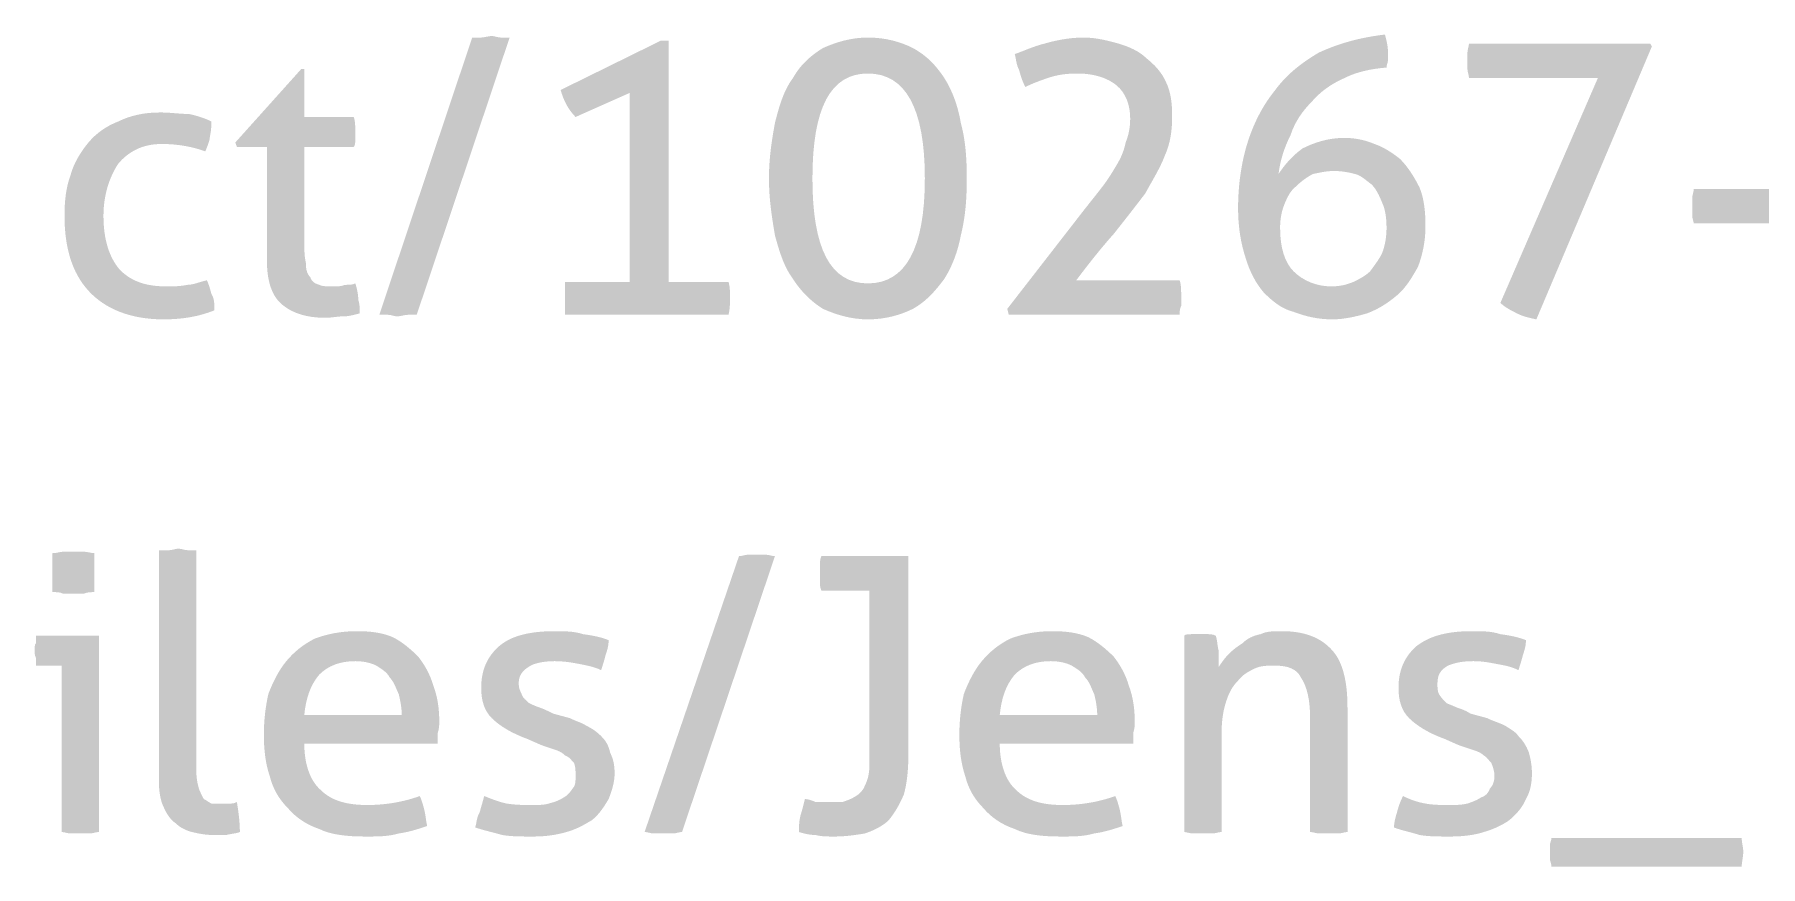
# Model space of a CAD drawing. Header units: millimetres. Extents: x 50 to 239, y 17 to 185.
# Drawn here: x 126.16 to 145.21, y 17.38 to 26.57 of the extents above; entities that cross this region are included whole.
import ezdxf

# ---------------------------------------------------------------- set-up
doc = ezdxf.new("R2010")
doc.units = ezdxf.units.MM
doc.header["$MEASUREMENT"] = 0
doc.layers.get('0').update_dxf_attribs({"linetype": 'CONTINUOUS'})

msp = doc.modelspace()

# ---------------------------------------------------------------- hatches: boundary and pattern name
at = {"true_color": 0x000007}
h = msp.add_hatch(color=0, dxfattribs=at)
edge = h.paths.add_edge_path()
edge.add_spline(control_points=[(130.99, 26.535), (131.023, 26.535), (131.056, 26.535), (131.089, 26.535), (131.089, 26.535), (131.122, 26.535), (131.172, 26.552), (131.205, 26.552), (131.205, 26.552), (131.238, 26.552), (131.271, 26.535), (131.304, 26.535), (131.304, 26.535), (131.337, 26.535), (131.37, 26.535), (131.403, 26.535)], knot_values=[0, 0, 0, 0, 0.0625, 0.0625, 0.0625, 0.0625, 0.125, 0.125, 0.125, 0.125, 0.1875, 0.1875, 0.1875, 0.1875, 1, 1, 1, 1], degree=3, periodic=0)
edge.add_line((131.403, 26.535), (130.377, 23.474))
edge.add_spline(control_points=[(130.377, 23.474), (130.344, 23.474), (130.311, 23.474), (130.278, 23.474), (130.278, 23.474), (130.245, 23.474), (130.195, 23.457), (130.162, 23.457), (130.162, 23.457), (130.129, 23.457), (130.096, 23.474), (130.063, 23.474), (130.063, 23.474), (130.03, 23.474), (129.997, 23.474), (129.964, 23.474)], knot_values=[0, 0, 0, 0, 0.0625, 0.0625, 0.0625, 0.0625, 0.125, 0.125, 0.125, 0.125, 0.1875, 0.1875, 0.1875, 0.1875, 1, 1, 1, 1], degree=3, periodic=0)
edge.add_line((129.964, 23.474), (130.99, 26.535))
h = msp.add_hatch(color=0, dxfattribs=at)
edge = h.paths.add_edge_path()
edge.add_line((132.727, 23.838), (132.727, 25.923))
edge.add_line((132.727, 25.923), (132.131, 25.658))
edge.add_spline(control_points=[(132.131, 25.658), (132.049, 25.741), (131.999, 25.84), (131.966, 25.956)], knot_values=[0, 0, 0, 0, 1, 1, 1, 1], degree=3, periodic=0)
edge.add_line((131.966, 25.956), (133.075, 26.502))
edge.add_line((133.075, 26.502), (133.157, 26.502))
edge.add_line((133.157, 26.502), (133.157, 23.838))
edge.add_line((133.157, 23.838), (133.819, 23.838))
edge.add_spline(control_points=[(133.819, 23.838), (133.836, 23.788), (133.836, 23.722), (133.836, 23.656), (133.836, 23.656), (133.836, 23.606), (133.836, 23.54), (133.819, 23.474)], knot_values=[0, 0, 0, 0, 0.125, 0.125, 0.125, 0.125, 1, 1, 1, 1], degree=3, periodic=0)
edge.add_line((133.819, 23.474), (132.016, 23.474))
edge.add_spline(control_points=[(132.016, 23.474), (132.016, 23.507), (132.016, 23.54), (132.016, 23.573), (132.016, 23.573), (132.016, 23.606), (132.016, 23.639), (132.016, 23.656), (132.016, 23.656), (132.016, 23.722), (132.016, 23.788), (132.016, 23.838)], knot_values=[0, 0, 0, 0, 0.083333, 0.083333, 0.083333, 0.083333, 0.166667, 0.166667, 0.166667, 0.166667, 1, 1, 1, 1], degree=3, periodic=0)
edge.add_line((132.016, 23.838), (132.727, 23.838))
h = msp.add_hatch(color=0, dxfattribs=at)
edge = h.paths.add_edge_path()
edge.add_spline(control_points=[(136.45, 24.98), (136.45, 24.748), (136.434, 24.55), (136.384, 24.351), (136.384, 24.351), (136.351, 24.169), (136.285, 24.003), (136.202, 23.871), (136.202, 23.871), (136.103, 23.739), (136.004, 23.623), (135.855, 23.54), (135.855, 23.54), (135.722, 23.474), (135.557, 23.424), (135.358, 23.424), (135.358, 23.424), (135.176, 23.424), (135.011, 23.474), (134.862, 23.54), (134.862, 23.54), (134.729, 23.623), (134.614, 23.739), (134.531, 23.871), (134.531, 23.871), (134.432, 24.003), (134.382, 24.169), (134.332, 24.351), (134.332, 24.351), (134.299, 24.55), (134.266, 24.748), (134.266, 24.98), (134.266, 24.98), (134.266, 25.211), (134.299, 25.41), (134.332, 25.592), (134.332, 25.592), (134.382, 25.791), (134.432, 25.956), (134.531, 26.088), (134.531, 26.088), (134.614, 26.237), (134.729, 26.337), (134.862, 26.419), (134.862, 26.419), (135.011, 26.486), (135.176, 26.535), (135.358, 26.535), (135.358, 26.535), (135.557, 26.535), (135.722, 26.486), (135.855, 26.419), (135.855, 26.419), (136.004, 26.337), (136.103, 26.237), (136.202, 26.088), (136.202, 26.088), (136.285, 25.956), (136.351, 25.791), (136.384, 25.592), (136.384, 25.592), (136.434, 25.41), (136.45, 25.211), (136.45, 24.98)], knot_values=[0, 0, 0, 0, 0.015625, 0.015625, 0.015625, 0.015625, 0.03125, 0.03125, 0.03125, 0.03125, 0.046875, 0.046875, 0.046875, 0.046875, 0.0625, 0.0625, 0.0625, 0.0625, 0.078125, 0.078125, 0.078125, 0.078125, 0.09375, 0.09375, 0.09375, 0.09375, 0.109375, 0.109375, 0.109375, 0.109375, 0.125, 0.125, 0.125, 0.125, 0.140625, 0.140625, 0.140625, 0.140625, 0.15625, 0.15625, 0.15625, 0.15625, 0.171875, 0.171875, 0.171875, 0.171875, 0.1875, 0.1875, 0.1875, 0.1875, 0.203125, 0.203125, 0.203125, 0.203125, 0.21875, 0.21875, 0.21875, 0.21875, 0.234375, 0.234375, 0.234375, 0.234375, 1, 1, 1, 1], degree=3, periodic=0)
edge = h.paths.add_edge_path()
edge.add_spline(control_points=[(135.358, 26.138), (134.945, 26.138), (134.746, 25.757), (134.746, 24.98), (134.746, 24.98), (134.746, 24.202), (134.945, 23.821), (135.358, 23.821), (135.358, 23.821), (135.772, 23.821), (135.987, 24.202), (135.987, 24.98), (135.987, 24.98), (135.987, 25.757), (135.772, 26.138), (135.358, 26.138)], knot_values=[0, 0, 0, 0, 0.0625, 0.0625, 0.0625, 0.0625, 0.125, 0.125, 0.125, 0.125, 0.1875, 0.1875, 0.1875, 0.1875, 1, 1, 1, 1], degree=3, periodic=0)
h = msp.add_hatch(color=0, dxfattribs=at)
edge = h.paths.add_edge_path()
edge.add_line((136.897, 23.54), (137.758, 24.649))
edge.add_spline(control_points=[(137.758, 24.649), (137.824, 24.732), (137.89, 24.814), (137.94, 24.88), (137.94, 24.88), (138.006, 24.963), (138.055, 25.046), (138.105, 25.129), (138.105, 25.129), (138.155, 25.211), (138.188, 25.294), (138.204, 25.377), (138.204, 25.377), (138.237, 25.46), (138.254, 25.542), (138.254, 25.642), (138.254, 25.642), (138.254, 25.791), (138.204, 25.923), (138.105, 26.006), (138.105, 26.006), (138.006, 26.088), (137.857, 26.138), (137.675, 26.138), (137.675, 26.138), (137.542, 26.138), (137.443, 26.122), (137.344, 26.088), (137.344, 26.088), (137.245, 26.055), (137.162, 26.022), (137.096, 25.989), (137.096, 25.989), (137.063, 26.055), (137.046, 26.105), (137.03, 26.171), (137.03, 26.171), (136.996, 26.237), (136.996, 26.287), (136.98, 26.353), (136.98, 26.353), (137.079, 26.386), (137.178, 26.436), (137.311, 26.469), (137.311, 26.469), (137.427, 26.502), (137.576, 26.535), (137.741, 26.535), (137.741, 26.535), (137.873, 26.535), (138.006, 26.502), (138.122, 26.469), (138.122, 26.469), (138.237, 26.436), (138.353, 26.386), (138.436, 26.304), (138.436, 26.304), (138.519, 26.237), (138.602, 26.155), (138.651, 26.039), (138.651, 26.039), (138.701, 25.94), (138.717, 25.807), (138.717, 25.675), (138.717, 25.675), (138.717, 25.509), (138.701, 25.377), (138.635, 25.228), (138.635, 25.228), (138.585, 25.096), (138.502, 24.963), (138.42, 24.814), (138.42, 24.814), (138.32, 24.682), (138.204, 24.533), (138.072, 24.367), (138.072, 24.367), (137.94, 24.219), (137.807, 24.053), (137.658, 23.855)], knot_values=[0, 0, 0, 0, 0.0125, 0.0125, 0.0125, 0.0125, 0.025, 0.025, 0.025, 0.025, 0.0375, 0.0375, 0.0375, 0.0375, 0.05, 0.05, 0.05, 0.05, 0.0625, 0.0625, 0.0625, 0.0625, 0.075, 0.075, 0.075, 0.075, 0.0875, 0.0875, 0.0875, 0.0875, 0.1, 0.1, 0.1, 0.1, 0.1125, 0.1125, 0.1125, 0.1125, 0.125, 0.125, 0.125, 0.125, 0.1375, 0.1375, 0.1375, 0.1375, 0.15, 0.15, 0.15, 0.15, 0.1625, 0.1625, 0.1625, 0.1625, 0.175, 0.175, 0.175, 0.175, 0.1875, 0.1875, 0.1875, 0.1875, 0.2, 0.2, 0.2, 0.2, 0.2125, 0.2125, 0.2125, 0.2125, 0.225, 0.225, 0.225, 0.225, 0.2375, 0.2375, 0.2375, 0.2375, 1, 1, 1, 1], degree=3, periodic=0)
edge.add_line((137.658, 23.855), (138.8, 23.855))
edge.add_spline(control_points=[(138.8, 23.855), (138.817, 23.805), (138.817, 23.739), (138.817, 23.673), (138.817, 23.673), (138.817, 23.639), (138.817, 23.606), (138.817, 23.573), (138.817, 23.573), (138.8, 23.54), (138.8, 23.507), (138.8, 23.474)], knot_values=[0, 0, 0, 0, 0.083333, 0.083333, 0.083333, 0.083333, 0.166667, 0.166667, 0.166667, 0.166667, 1, 1, 1, 1], degree=3, periodic=0)
edge.add_line((138.8, 23.474), (136.914, 23.474))
edge.add_line((136.914, 23.474), (136.897, 23.54))
h = msp.add_hatch(color=0, dxfattribs=at)
edge = h.paths.add_edge_path()
edge.add_spline(control_points=[(139.445, 24.649), (139.445, 24.897), (139.479, 25.145), (139.545, 25.36), (139.545, 25.36), (139.611, 25.575), (139.71, 25.774), (139.843, 25.94), (139.843, 25.94), (139.975, 26.122), (140.14, 26.254), (140.339, 26.37), (140.339, 26.37), (140.554, 26.469), (140.786, 26.535), (141.067, 26.568), (141.067, 26.568), (141.084, 26.502), (141.1, 26.436), (141.1, 26.37), (141.1, 26.37), (141.1, 26.337), (141.1, 26.32), (141.1, 26.287), (141.1, 26.287), (141.1, 26.254), (141.084, 26.237), (141.084, 26.204), (141.084, 26.204), (140.902, 26.188), (140.753, 26.155), (140.62, 26.088), (140.62, 26.088), (140.471, 26.022), (140.356, 25.94), (140.256, 25.824), (140.256, 25.824), (140.157, 25.724), (140.074, 25.609), (140.025, 25.46), (140.025, 25.46), (139.958, 25.327), (139.909, 25.178), (139.892, 25.029), (139.892, 25.029), (139.958, 25.129), (140.041, 25.228), (140.157, 25.311), (140.157, 25.311), (140.289, 25.377), (140.438, 25.427), (140.62, 25.427), (140.62, 25.427), (140.72, 25.427), (140.835, 25.41), (140.951, 25.36), (140.951, 25.36), (141.051, 25.327), (141.15, 25.261), (141.233, 25.195), (141.233, 25.195), (141.315, 25.112), (141.381, 25.013), (141.448, 24.88), (141.448, 24.88), (141.497, 24.765), (141.514, 24.616), (141.514, 24.45), (141.514, 24.45), (141.514, 24.285), (141.481, 24.136), (141.431, 24.003), (141.431, 24.003), (141.365, 23.888), (141.299, 23.772), (141.199, 23.689), (141.199, 23.689), (141.1, 23.606), (141.001, 23.54), (140.869, 23.49), (140.869, 23.49), (140.753, 23.457), (140.62, 23.424), (140.488, 23.424), (140.488, 23.424), (140.322, 23.424), (140.19, 23.457), (140.058, 23.507), (140.058, 23.507), (139.925, 23.54), (139.826, 23.623), (139.727, 23.722), (139.727, 23.722), (139.644, 23.821), (139.578, 23.937), (139.528, 24.103), (139.528, 24.103), (139.479, 24.252), (139.445, 24.434), (139.445, 24.649)], knot_values=[0, 0, 0, 0, 0.01, 0.01, 0.01, 0.01, 0.02, 0.02, 0.02, 0.02, 0.03, 0.03, 0.03, 0.03, 0.04, 0.04, 0.04, 0.04, 0.05, 0.05, 0.05, 0.05, 0.06, 0.06, 0.06, 0.06, 0.07, 0.07, 0.07, 0.07, 0.08, 0.08, 0.08, 0.08, 0.09, 0.09, 0.09, 0.09, 0.1, 0.1, 0.1, 0.1, 0.11, 0.11, 0.11, 0.11, 0.12, 0.12, 0.12, 0.12, 0.13, 0.13, 0.13, 0.13, 0.14, 0.14, 0.14, 0.14, 0.15, 0.15, 0.15, 0.15, 0.16, 0.16, 0.16, 0.16, 0.17, 0.17, 0.17, 0.17, 0.18, 0.18, 0.18, 0.18, 0.19, 0.19, 0.19, 0.19, 0.2, 0.2, 0.2, 0.2, 0.21, 0.21, 0.21, 0.21, 0.22, 0.22, 0.22, 0.22, 0.23, 0.23, 0.23, 0.23, 0.24, 0.24, 0.24, 0.24, 1, 1, 1, 1], degree=3, periodic=0)
edge = h.paths.add_edge_path()
edge.add_spline(control_points=[(140.504, 25.062), (140.422, 25.062), (140.356, 25.046), (140.273, 25.029), (140.273, 25.029), (140.207, 24.996), (140.14, 24.947), (140.091, 24.897), (140.091, 24.897), (140.025, 24.847), (139.992, 24.781), (139.958, 24.698), (139.958, 24.698), (139.925, 24.616), (139.909, 24.533), (139.909, 24.434), (139.909, 24.434), (139.909, 24.219), (139.958, 24.053), (140.058, 23.954), (140.058, 23.954), (140.157, 23.855), (140.306, 23.788), (140.471, 23.788), (140.471, 23.788), (140.571, 23.788), (140.637, 23.805), (140.72, 23.838), (140.72, 23.838), (140.786, 23.871), (140.852, 23.904), (140.902, 23.954), (140.902, 23.954), (140.951, 24.02), (141.001, 24.086), (141.034, 24.152), (141.034, 24.152), (141.067, 24.235), (141.084, 24.334), (141.084, 24.434), (141.084, 24.434), (141.084, 24.55), (141.067, 24.649), (141.034, 24.715), (141.034, 24.715), (141.001, 24.798), (140.968, 24.864), (140.918, 24.914), (140.918, 24.914), (140.852, 24.963), (140.802, 25.013), (140.736, 25.029), (140.736, 25.029), (140.67, 25.046), (140.587, 25.062), (140.504, 25.062)], knot_values=[0, 0, 0, 0, 0.017857, 0.017857, 0.017857, 0.017857, 0.035714, 0.035714, 0.035714, 0.035714, 0.053571, 0.053571, 0.053571, 0.053571, 0.071429, 0.071429, 0.071429, 0.071429, 0.089286, 0.089286, 0.089286, 0.089286, 0.107143, 0.107143, 0.107143, 0.107143, 0.125, 0.125, 0.125, 0.125, 0.142857, 0.142857, 0.142857, 0.142857, 0.160714, 0.160714, 0.160714, 0.160714, 0.178571, 0.178571, 0.178571, 0.178571, 0.196429, 0.196429, 0.196429, 0.196429, 0.214286, 0.214286, 0.214286, 0.214286, 0.232143, 0.232143, 0.232143, 0.232143, 1, 1, 1, 1], degree=3, periodic=0)
h = msp.add_hatch(color=0, dxfattribs=at)
edge = h.paths.add_edge_path()
edge.add_spline(control_points=[(142.738, 23.424), (142.656, 23.441), (142.589, 23.457), (142.523, 23.49), (142.523, 23.49), (142.457, 23.524), (142.391, 23.557), (142.341, 23.606)], knot_values=[0, 0, 0, 0, 0.125, 0.125, 0.125, 0.125, 1, 1, 1, 1], degree=3, periodic=0)
edge.add_line((142.341, 23.606), (143.417, 26.088))
edge.add_line((143.417, 26.088), (141.994, 26.088))
edge.add_spline(control_points=[(141.994, 26.088), (141.994, 26.122), (141.977, 26.155), (141.977, 26.188), (141.977, 26.188), (141.977, 26.204), (141.977, 26.237), (141.977, 26.27), (141.977, 26.27), (141.977, 26.304), (141.977, 26.337), (141.977, 26.37), (141.977, 26.37), (141.977, 26.403), (141.994, 26.436), (141.994, 26.469)], knot_values=[0, 0, 0, 0, 0.0625, 0.0625, 0.0625, 0.0625, 0.125, 0.125, 0.125, 0.125, 0.1875, 0.1875, 0.1875, 0.1875, 1, 1, 1, 1], degree=3, periodic=0)
edge.add_line((141.994, 26.469), (143.996, 26.469))
edge.add_line((143.996, 26.469), (144.013, 26.436))
edge.add_line((144.013, 26.436), (142.738, 23.424))
h = msp.add_hatch(color=0, dxfattribs=at)
edge = h.paths.add_edge_path()
edge.add_line((128.723, 25.327), (128.392, 25.327))
edge.add_line((128.392, 25.327), (128.375, 25.377))
edge.add_line((128.375, 25.377), (129.103, 26.188))
edge.add_line((129.103, 26.188), (129.136, 26.188))
edge.add_line((129.136, 26.188), (129.136, 25.658))
edge.add_line((129.136, 25.658), (129.682, 25.658))
edge.add_spline(control_points=[(129.682, 25.658), (129.699, 25.609), (129.699, 25.559), (129.699, 25.493), (129.699, 25.493), (129.699, 25.46), (129.699, 25.427), (129.699, 25.41), (129.699, 25.41), (129.699, 25.377), (129.699, 25.344), (129.682, 25.327)], knot_values=[0, 0, 0, 0, 0.083333, 0.083333, 0.083333, 0.083333, 0.166667, 0.166667, 0.166667, 0.166667, 1, 1, 1, 1], degree=3, periodic=0)
edge.add_line((129.682, 25.327), (129.136, 25.327))
edge.add_line((129.136, 25.327), (129.136, 24.334))
edge.add_spline(control_points=[(129.136, 24.334), (129.136, 24.202), (129.136, 24.119), (129.153, 24.053), (129.153, 24.053), (129.153, 23.97), (129.169, 23.921), (129.203, 23.888), (129.203, 23.888), (129.219, 23.838), (129.252, 23.821), (129.302, 23.805), (129.302, 23.805), (129.335, 23.788), (129.385, 23.788), (129.451, 23.788), (129.451, 23.788), (129.5, 23.788), (129.55, 23.788), (129.583, 23.805), (129.583, 23.805), (129.633, 23.805), (129.666, 23.805), (129.699, 23.821), (129.699, 23.821), (129.716, 23.772), (129.732, 23.706), (129.732, 23.639), (129.732, 23.639), (129.749, 23.59), (129.749, 23.54), (129.749, 23.49), (129.749, 23.49), (129.682, 23.474), (129.633, 23.457), (129.567, 23.457), (129.567, 23.457), (129.5, 23.457), (129.434, 23.441), (129.368, 23.441), (129.368, 23.441), (129.169, 23.441), (129.004, 23.49), (128.888, 23.59), (128.888, 23.59), (128.772, 23.689), (128.723, 23.855), (128.723, 24.086)], knot_values=[0, 0, 0, 0, 0.020833, 0.020833, 0.020833, 0.020833, 0.041667, 0.041667, 0.041667, 0.041667, 0.0625, 0.0625, 0.0625, 0.0625, 0.083333, 0.083333, 0.083333, 0.083333, 0.104167, 0.104167, 0.104167, 0.104167, 0.125, 0.125, 0.125, 0.125, 0.145833, 0.145833, 0.145833, 0.145833, 0.166667, 0.166667, 0.166667, 0.166667, 0.1875, 0.1875, 0.1875, 0.1875, 0.208333, 0.208333, 0.208333, 0.208333, 0.229167, 0.229167, 0.229167, 0.229167, 1, 1, 1, 1], degree=3, periodic=0)
edge.add_line((128.723, 24.086), (128.723, 25.327))
h = msp.add_hatch(color=0, dxfattribs=at)
edge = h.paths.add_edge_path()
edge.add_spline(control_points=[(128.061, 23.855), (128.077, 23.821), (128.094, 23.772), (128.11, 23.706), (128.11, 23.706), (128.144, 23.656), (128.144, 23.59), (128.144, 23.524), (128.144, 23.524), (127.978, 23.457), (127.796, 23.424), (127.581, 23.424), (127.581, 23.424), (127.217, 23.424), (126.936, 23.54), (126.754, 23.739), (126.754, 23.739), (126.572, 23.937), (126.489, 24.219), (126.489, 24.566), (126.489, 24.566), (126.489, 24.732), (126.505, 24.88), (126.555, 25.013), (126.555, 25.013), (126.588, 25.145), (126.671, 25.278), (126.754, 25.377), (126.754, 25.377), (126.836, 25.476), (126.952, 25.559), (127.084, 25.609), (127.084, 25.609), (127.217, 25.675), (127.366, 25.708), (127.548, 25.708), (127.548, 25.708), (127.664, 25.708), (127.763, 25.691), (127.862, 25.691), (127.862, 25.691), (127.945, 25.675), (128.044, 25.642), (128.11, 25.609), (128.11, 25.609), (128.11, 25.575), (128.11, 25.509), (128.094, 25.443), (128.094, 25.443), (128.094, 25.393), (128.061, 25.327), (128.044, 25.278), (128.044, 25.278), (127.912, 25.327), (127.746, 25.36), (127.564, 25.36), (127.564, 25.36), (127.349, 25.36), (127.2, 25.278), (127.084, 25.145), (127.084, 25.145), (126.985, 24.996), (126.919, 24.798), (126.919, 24.566), (126.919, 24.566), (126.919, 24.301), (126.985, 24.103), (127.101, 23.97), (127.101, 23.97), (127.233, 23.838), (127.399, 23.788), (127.614, 23.788), (127.614, 23.788), (127.697, 23.788), (127.763, 23.788), (127.846, 23.805), (127.846, 23.805), (127.912, 23.805), (127.978, 23.838), (128.061, 23.855)], knot_values=[0, 0, 0, 0, 0.0125, 0.0125, 0.0125, 0.0125, 0.025, 0.025, 0.025, 0.025, 0.0375, 0.0375, 0.0375, 0.0375, 0.05, 0.05, 0.05, 0.05, 0.0625, 0.0625, 0.0625, 0.0625, 0.075, 0.075, 0.075, 0.075, 0.0875, 0.0875, 0.0875, 0.0875, 0.1, 0.1, 0.1, 0.1, 0.1125, 0.1125, 0.1125, 0.1125, 0.125, 0.125, 0.125, 0.125, 0.1375, 0.1375, 0.1375, 0.1375, 0.15, 0.15, 0.15, 0.15, 0.1625, 0.1625, 0.1625, 0.1625, 0.175, 0.175, 0.175, 0.175, 0.1875, 0.1875, 0.1875, 0.1875, 0.2, 0.2, 0.2, 0.2, 0.2125, 0.2125, 0.2125, 0.2125, 0.225, 0.225, 0.225, 0.225, 0.2375, 0.2375, 0.2375, 0.2375, 1, 1, 1, 1], degree=3, periodic=0)
h = msp.add_hatch(color=0, dxfattribs=at)
edge = h.paths.add_edge_path()
edge.add_spline(control_points=[(145.568, 24.864), (145.585, 24.831), (145.585, 24.798), (145.585, 24.765), (145.585, 24.765), (145.585, 24.732), (145.585, 24.698), (145.585, 24.665), (145.585, 24.665), (145.585, 24.632), (145.585, 24.599), (145.585, 24.566), (145.585, 24.566), (145.585, 24.533), (145.585, 24.5), (145.568, 24.483)], knot_values=[0, 0, 0, 0, 0.0625, 0.0625, 0.0625, 0.0625, 0.125, 0.125, 0.125, 0.125, 0.1875, 0.1875, 0.1875, 0.1875, 1, 1, 1, 1], degree=3, periodic=0)
edge.add_line((145.568, 24.483), (144.476, 24.483))
edge.add_spline(control_points=[(144.476, 24.483), (144.476, 24.5), (144.459, 24.533), (144.459, 24.566), (144.459, 24.566), (144.459, 24.599), (144.459, 24.632), (144.459, 24.665), (144.459, 24.665), (144.459, 24.698), (144.459, 24.732), (144.459, 24.765), (144.459, 24.765), (144.459, 24.798), (144.476, 24.831), (144.476, 24.864)], knot_values=[0, 0, 0, 0, 0.0625, 0.0625, 0.0625, 0.0625, 0.125, 0.125, 0.125, 0.125, 0.1875, 0.1875, 0.1875, 0.1875, 1, 1, 1, 1], degree=3, periodic=0)
edge.add_line((144.476, 24.864), (145.568, 24.864))
h = msp.add_hatch(color=0, dxfattribs=at)
edge = h.paths.add_edge_path()
edge.add_line((126.456, 19.602), (126.174, 19.602))
edge.add_spline(control_points=[(126.174, 19.602), (126.174, 19.635), (126.174, 19.651), (126.174, 19.685), (126.174, 19.685), (126.158, 19.718), (126.158, 19.751), (126.158, 19.767), (126.158, 19.767), (126.158, 19.8), (126.158, 19.833), (126.174, 19.85), (126.174, 19.85), (126.174, 19.883), (126.174, 19.916), (126.174, 19.933)], knot_values=[0, 0, 0, 0, 0.0625, 0.0625, 0.0625, 0.0625, 0.125, 0.125, 0.125, 0.125, 0.1875, 0.1875, 0.1875, 0.1875, 1, 1, 1, 1], degree=3, periodic=0)
edge.add_line((126.174, 19.933), (126.869, 19.933))
edge.add_line((126.869, 19.933), (126.869, 17.765))
edge.add_spline(control_points=[(126.869, 17.765), (126.836, 17.765), (126.803, 17.749), (126.77, 17.749), (126.77, 17.749), (126.72, 17.749), (126.687, 17.749), (126.654, 17.749), (126.654, 17.749), (126.638, 17.749), (126.605, 17.749), (126.555, 17.749), (126.555, 17.749), (126.522, 17.749), (126.489, 17.765), (126.456, 17.765)], knot_values=[0, 0, 0, 0, 0.0625, 0.0625, 0.0625, 0.0625, 0.125, 0.125, 0.125, 0.125, 0.1875, 0.1875, 0.1875, 0.1875, 1, 1, 1, 1], degree=3, periodic=0)
edge.add_line((126.456, 17.765), (126.456, 19.602))
edge = h.paths.add_edge_path()
edge.add_spline(control_points=[(126.356, 20.413), (126.356, 20.446), (126.356, 20.479), (126.356, 20.528), (126.356, 20.528), (126.356, 20.562), (126.356, 20.595), (126.356, 20.628), (126.356, 20.628), (126.356, 20.661), (126.356, 20.694), (126.356, 20.744), (126.356, 20.744), (126.356, 20.777), (126.356, 20.81), (126.356, 20.843), (126.356, 20.843), (126.406, 20.843), (126.439, 20.859), (126.472, 20.859), (126.472, 20.859), (126.522, 20.859), (126.555, 20.859), (126.588, 20.859), (126.588, 20.859), (126.621, 20.859), (126.654, 20.859), (126.704, 20.859), (126.704, 20.859), (126.737, 20.859), (126.787, 20.843), (126.82, 20.843), (126.82, 20.843), (126.82, 20.81), (126.82, 20.777), (126.82, 20.744), (126.82, 20.744), (126.82, 20.694), (126.82, 20.661), (126.82, 20.628), (126.82, 20.628), (126.82, 20.595), (126.82, 20.562), (126.82, 20.528), (126.82, 20.528), (126.82, 20.479), (126.82, 20.446), (126.82, 20.413), (126.82, 20.413), (126.787, 20.413), (126.737, 20.413), (126.704, 20.396), (126.704, 20.396), (126.654, 20.396), (126.621, 20.396), (126.588, 20.396), (126.588, 20.396), (126.555, 20.396), (126.522, 20.396), (126.472, 20.396), (126.472, 20.396), (126.439, 20.413), (126.406, 20.413), (126.356, 20.413)], knot_values=[0, 0, 0, 0, 0.015625, 0.015625, 0.015625, 0.015625, 0.03125, 0.03125, 0.03125, 0.03125, 0.046875, 0.046875, 0.046875, 0.046875, 0.0625, 0.0625, 0.0625, 0.0625, 0.078125, 0.078125, 0.078125, 0.078125, 0.09375, 0.09375, 0.09375, 0.09375, 0.109375, 0.109375, 0.109375, 0.109375, 0.125, 0.125, 0.125, 0.125, 0.140625, 0.140625, 0.140625, 0.140625, 0.15625, 0.15625, 0.15625, 0.15625, 0.171875, 0.171875, 0.171875, 0.171875, 0.1875, 0.1875, 0.1875, 0.1875, 0.203125, 0.203125, 0.203125, 0.203125, 0.21875, 0.21875, 0.21875, 0.21875, 0.234375, 0.234375, 0.234375, 0.234375, 1, 1, 1, 1], degree=3, periodic=0)
h = msp.add_hatch(color=0, dxfattribs=at)
edge = h.paths.add_edge_path()
edge.add_spline(control_points=[(127.531, 20.876), (127.564, 20.876), (127.597, 20.876), (127.647, 20.876), (127.647, 20.876), (127.68, 20.876), (127.713, 20.893), (127.746, 20.893), (127.746, 20.893), (127.779, 20.893), (127.813, 20.876), (127.846, 20.876), (127.846, 20.876), (127.879, 20.876), (127.928, 20.876), (127.945, 20.876)], knot_values=[0, 0, 0, 0, 0.0625, 0.0625, 0.0625, 0.0625, 0.125, 0.125, 0.125, 0.125, 0.1875, 0.1875, 0.1875, 0.1875, 1, 1, 1, 1], degree=3, periodic=0)
edge.add_line((127.945, 20.876), (127.945, 18.427))
edge.add_spline(control_points=[(127.945, 18.427), (127.945, 18.344), (127.962, 18.278), (127.978, 18.228), (127.978, 18.228), (127.995, 18.195), (128.011, 18.146), (128.028, 18.129), (128.028, 18.129), (128.061, 18.113), (128.077, 18.096), (128.11, 18.079), (128.11, 18.079), (128.144, 18.079), (128.177, 18.079), (128.226, 18.079), (128.226, 18.079), (128.243, 18.079), (128.276, 18.079), (128.309, 18.079), (128.309, 18.079), (128.342, 18.079), (128.359, 18.079), (128.392, 18.096), (128.392, 18.096), (128.408, 17.997), (128.425, 17.881), (128.425, 17.765), (128.425, 17.765), (128.392, 17.749), (128.342, 17.749), (128.276, 17.732), (128.276, 17.732), (128.226, 17.732), (128.177, 17.732), (128.127, 17.732), (128.127, 17.732), (128.044, 17.732), (127.962, 17.749), (127.895, 17.765), (127.895, 17.765), (127.829, 17.782), (127.763, 17.815), (127.713, 17.864), (127.713, 17.864), (127.664, 17.897), (127.614, 17.964), (127.581, 18.046), (127.581, 18.046), (127.548, 18.113), (127.531, 18.212), (127.531, 18.328)], knot_values=[0, 0, 0, 0, 0.019231, 0.019231, 0.019231, 0.019231, 0.038462, 0.038462, 0.038462, 0.038462, 0.057692, 0.057692, 0.057692, 0.057692, 0.076923, 0.076923, 0.076923, 0.076923, 0.096154, 0.096154, 0.096154, 0.096154, 0.115385, 0.115385, 0.115385, 0.115385, 0.134615, 0.134615, 0.134615, 0.134615, 0.153846, 0.153846, 0.153846, 0.153846, 0.173077, 0.173077, 0.173077, 0.173077, 0.192308, 0.192308, 0.192308, 0.192308, 0.211538, 0.211538, 0.211538, 0.211538, 0.230769, 0.230769, 0.230769, 0.230769, 1, 1, 1, 1], degree=3, periodic=0)
edge.add_line((127.531, 18.328), (127.531, 20.876))
h = msp.add_hatch(color=0, dxfattribs=at)
edge = h.paths.add_edge_path()
edge.add_spline(control_points=[(133.935, 20.81), (133.968, 20.81), (134.001, 20.826), (134.034, 20.826), (134.034, 20.826), (134.051, 20.826), (134.101, 20.826), (134.134, 20.826), (134.134, 20.826), (134.167, 20.826), (134.2, 20.826), (134.233, 20.826), (134.233, 20.826), (134.266, 20.826), (134.299, 20.81), (134.332, 20.81)], knot_values=[0, 0, 0, 0, 0.0625, 0.0625, 0.0625, 0.0625, 0.125, 0.125, 0.125, 0.125, 0.1875, 0.1875, 0.1875, 0.1875, 1, 1, 1, 1], degree=3, periodic=0)
edge.add_line((134.332, 20.81), (133.306, 17.765))
edge.add_spline(control_points=[(133.306, 17.765), (133.273, 17.765), (133.24, 17.749), (133.207, 17.749), (133.207, 17.749), (133.174, 17.749), (133.141, 17.749), (133.091, 17.749), (133.091, 17.749), (133.058, 17.749), (133.025, 17.749), (132.992, 17.749), (132.992, 17.749), (132.959, 17.749), (132.926, 17.765), (132.893, 17.765)], knot_values=[0, 0, 0, 0, 0.0625, 0.0625, 0.0625, 0.0625, 0.125, 0.125, 0.125, 0.125, 0.1875, 0.1875, 0.1875, 0.1875, 1, 1, 1, 1], degree=3, periodic=0)
edge.add_line((132.893, 17.765), (133.935, 20.81))
h = msp.add_hatch(color=0, dxfattribs=at)
edge = h.paths.add_edge_path()
edge.add_line((135.375, 20.429), (134.845, 20.429))
edge.add_spline(control_points=[(134.845, 20.429), (134.829, 20.462), (134.829, 20.495), (134.829, 20.528), (134.829, 20.528), (134.829, 20.562), (134.829, 20.595), (134.829, 20.628), (134.829, 20.628), (134.829, 20.661), (134.829, 20.677), (134.829, 20.711), (134.829, 20.711), (134.829, 20.744), (134.829, 20.777), (134.845, 20.81)], knot_values=[0, 0, 0, 0, 0.0625, 0.0625, 0.0625, 0.0625, 0.125, 0.125, 0.125, 0.125, 0.1875, 0.1875, 0.1875, 0.1875, 1, 1, 1, 1], degree=3, periodic=0)
edge.add_line((134.845, 20.81), (135.805, 20.81))
edge.add_line((135.805, 20.81), (135.805, 18.609))
edge.add_spline(control_points=[(135.805, 18.609), (135.805, 18.444), (135.788, 18.295), (135.755, 18.179), (135.755, 18.179), (135.706, 18.063), (135.656, 17.98), (135.59, 17.897), (135.59, 17.897), (135.524, 17.831), (135.424, 17.782), (135.325, 17.749), (135.325, 17.749), (135.226, 17.732), (135.11, 17.715), (134.994, 17.715), (134.994, 17.715), (134.911, 17.715), (134.845, 17.715), (134.779, 17.732), (134.779, 17.732), (134.713, 17.732), (134.647, 17.749), (134.597, 17.765), (134.597, 17.765), (134.597, 17.815), (134.597, 17.881), (134.614, 17.947), (134.614, 17.947), (134.63, 17.997), (134.647, 18.063), (134.663, 18.129), (134.663, 18.129), (134.696, 18.129), (134.746, 18.113), (134.779, 18.096), (134.779, 18.096), (134.829, 18.096), (134.878, 18.096), (134.911, 18.096), (134.911, 18.096), (134.978, 18.096), (135.027, 18.096), (135.077, 18.096), (135.077, 18.096), (135.127, 18.113), (135.176, 18.129), (135.226, 18.162), (135.226, 18.162), (135.259, 18.179), (135.309, 18.228), (135.325, 18.278), (135.325, 18.278), (135.358, 18.344), (135.375, 18.41), (135.375, 18.51)], knot_values=[0, 0, 0, 0, 0.017857, 0.017857, 0.017857, 0.017857, 0.035714, 0.035714, 0.035714, 0.035714, 0.053571, 0.053571, 0.053571, 0.053571, 0.071429, 0.071429, 0.071429, 0.071429, 0.089286, 0.089286, 0.089286, 0.089286, 0.107143, 0.107143, 0.107143, 0.107143, 0.125, 0.125, 0.125, 0.125, 0.142857, 0.142857, 0.142857, 0.142857, 0.160714, 0.160714, 0.160714, 0.160714, 0.178571, 0.178571, 0.178571, 0.178571, 0.196429, 0.196429, 0.196429, 0.196429, 0.214286, 0.214286, 0.214286, 0.214286, 0.232143, 0.232143, 0.232143, 0.232143, 1, 1, 1, 1], degree=3, periodic=0)
edge.add_line((135.375, 18.51), (135.375, 20.429))
h = msp.add_hatch(color=0, dxfattribs=at)
edge = h.paths.add_edge_path()
edge.add_spline(control_points=[(129.136, 18.741), (129.136, 18.51), (129.203, 18.328), (129.318, 18.228), (129.318, 18.228), (129.434, 18.113), (129.6, 18.063), (129.831, 18.063), (129.831, 18.063), (130.03, 18.063), (130.229, 18.096), (130.411, 18.162), (130.411, 18.162), (130.427, 18.129), (130.444, 18.079), (130.46, 18.013), (130.46, 18.013), (130.477, 17.947), (130.477, 17.897), (130.493, 17.831), (130.493, 17.831), (130.394, 17.798), (130.295, 17.765), (130.179, 17.749), (130.179, 17.749), (130.063, 17.715), (129.947, 17.715), (129.815, 17.715), (129.815, 17.715), (129.616, 17.715), (129.434, 17.732), (129.302, 17.798), (129.302, 17.798), (129.153, 17.848), (129.037, 17.931), (128.954, 18.03), (128.954, 18.03), (128.855, 18.129), (128.789, 18.245), (128.756, 18.377), (128.756, 18.377), (128.706, 18.526), (128.69, 18.675), (128.69, 18.841), (128.69, 18.841), (128.69, 18.99), (128.706, 19.139), (128.739, 19.287), (128.739, 19.287), (128.789, 19.42), (128.855, 19.552), (128.938, 19.651), (128.938, 19.651), (129.021, 19.751), (129.12, 19.833), (129.252, 19.9), (129.252, 19.9), (129.385, 19.949), (129.534, 19.982), (129.716, 19.982), (129.716, 19.982), (129.864, 19.982), (129.997, 19.966), (130.113, 19.916), (130.113, 19.916), (130.212, 19.867), (130.311, 19.784), (130.394, 19.701), (130.394, 19.701), (130.46, 19.618), (130.526, 19.503), (130.559, 19.387), (130.559, 19.387), (130.609, 19.254), (130.626, 19.122), (130.626, 18.99), (130.626, 18.99), (130.626, 18.94), (130.626, 18.907), (130.609, 18.857), (130.609, 18.857), (130.609, 18.808), (130.609, 18.774), (130.609, 18.741)], knot_values=[0, 0, 0, 0, 0.011905, 0.011905, 0.011905, 0.011905, 0.02381, 0.02381, 0.02381, 0.02381, 0.035714, 0.035714, 0.035714, 0.035714, 0.047619, 0.047619, 0.047619, 0.047619, 0.059524, 0.059524, 0.059524, 0.059524, 0.071429, 0.071429, 0.071429, 0.071429, 0.083333, 0.083333, 0.083333, 0.083333, 0.095238, 0.095238, 0.095238, 0.095238, 0.107143, 0.107143, 0.107143, 0.107143, 0.119048, 0.119048, 0.119048, 0.119048, 0.130952, 0.130952, 0.130952, 0.130952, 0.142857, 0.142857, 0.142857, 0.142857, 0.154762, 0.154762, 0.154762, 0.154762, 0.166667, 0.166667, 0.166667, 0.166667, 0.178571, 0.178571, 0.178571, 0.178571, 0.190476, 0.190476, 0.190476, 0.190476, 0.202381, 0.202381, 0.202381, 0.202381, 0.214286, 0.214286, 0.214286, 0.214286, 0.22619, 0.22619, 0.22619, 0.22619, 0.238095, 0.238095, 0.238095, 0.238095, 1, 1, 1, 1], degree=3, periodic=0)
edge = h.paths.add_edge_path()
edge.add_spline(control_points=[(130.212, 19.056), (130.212, 19.139), (130.195, 19.221), (130.179, 19.287), (130.179, 19.287), (130.146, 19.354), (130.129, 19.42), (130.08, 19.469), (130.08, 19.469), (130.046, 19.536), (129.98, 19.569), (129.931, 19.602), (129.931, 19.602), (129.864, 19.635), (129.782, 19.651), (129.699, 19.651), (129.699, 19.651), (129.534, 19.651), (129.401, 19.602), (129.302, 19.503), (129.302, 19.503), (129.203, 19.387), (129.153, 19.238), (129.136, 19.056)], knot_values=[0, 0, 0, 0, 0.041667, 0.041667, 0.041667, 0.041667, 0.083333, 0.083333, 0.083333, 0.083333, 0.125, 0.125, 0.125, 0.125, 0.166667, 0.166667, 0.166667, 0.166667, 0.208333, 0.208333, 0.208333, 0.208333, 1, 1, 1, 1], degree=3, periodic=0)
edge.add_line((129.136, 19.056), (130.212, 19.056))
h = msp.add_hatch(color=0, dxfattribs=at)
edge = h.paths.add_edge_path()
edge.add_spline(control_points=[(131.122, 18.162), (131.205, 18.129), (131.288, 18.096), (131.37, 18.079), (131.37, 18.079), (131.47, 18.063), (131.569, 18.063), (131.652, 18.063), (131.652, 18.063), (131.718, 18.063), (131.784, 18.063), (131.834, 18.079), (131.834, 18.079), (131.9, 18.096), (131.949, 18.113), (131.999, 18.146), (131.999, 18.146), (132.032, 18.162), (132.065, 18.195), (132.098, 18.245), (132.098, 18.245), (132.131, 18.278), (132.131, 18.328), (132.131, 18.377), (132.131, 18.377), (132.131, 18.444), (132.131, 18.477), (132.115, 18.526), (132.115, 18.526), (132.082, 18.559), (132.065, 18.592), (132.016, 18.609), (132.016, 18.609), (131.983, 18.642), (131.949, 18.659), (131.9, 18.675), (131.9, 18.675), (131.85, 18.692), (131.801, 18.708), (131.751, 18.725)], knot_values=[0, 0, 0, 0, 0.025, 0.025, 0.025, 0.025, 0.05, 0.05, 0.05, 0.05, 0.075, 0.075, 0.075, 0.075, 0.1, 0.1, 0.1, 0.1, 0.125, 0.125, 0.125, 0.125, 0.15, 0.15, 0.15, 0.15, 0.175, 0.175, 0.175, 0.175, 0.2, 0.2, 0.2, 0.2, 0.225, 0.225, 0.225, 0.225, 1, 1, 1, 1], degree=3, periodic=0)
edge.add_line((131.751, 18.725), (131.602, 18.791))
edge.add_spline(control_points=[(131.602, 18.791), (131.42, 18.857), (131.288, 18.94), (131.205, 19.023), (131.205, 19.023), (131.122, 19.105), (131.089, 19.221), (131.089, 19.354), (131.089, 19.354), (131.089, 19.552), (131.155, 19.701), (131.288, 19.817), (131.288, 19.817), (131.42, 19.933), (131.635, 19.982), (131.9, 19.982), (131.9, 19.982), (131.999, 19.982), (132.115, 19.982), (132.214, 19.949), (132.214, 19.949), (132.33, 19.933), (132.413, 19.916), (132.496, 19.883), (132.496, 19.883), (132.496, 19.817), (132.479, 19.767), (132.462, 19.718), (132.462, 19.718), (132.446, 19.651), (132.429, 19.602), (132.413, 19.552), (132.413, 19.552), (132.347, 19.585), (132.264, 19.602), (132.181, 19.618), (132.181, 19.618), (132.098, 19.635), (131.999, 19.651), (131.9, 19.651), (131.9, 19.651), (131.801, 19.651), (131.701, 19.635), (131.635, 19.602), (131.635, 19.602), (131.552, 19.552), (131.503, 19.503), (131.503, 19.403), (131.503, 19.403), (131.503, 19.354), (131.519, 19.321), (131.536, 19.287), (131.536, 19.287), (131.552, 19.238), (131.585, 19.221), (131.618, 19.188), (131.618, 19.188), (131.652, 19.172), (131.685, 19.155), (131.734, 19.139), (131.734, 19.139), (131.784, 19.122), (131.817, 19.105), (131.883, 19.072)], knot_values=[0, 0, 0, 0, 0.015625, 0.015625, 0.015625, 0.015625, 0.03125, 0.03125, 0.03125, 0.03125, 0.046875, 0.046875, 0.046875, 0.046875, 0.0625, 0.0625, 0.0625, 0.0625, 0.078125, 0.078125, 0.078125, 0.078125, 0.09375, 0.09375, 0.09375, 0.09375, 0.109375, 0.109375, 0.109375, 0.109375, 0.125, 0.125, 0.125, 0.125, 0.140625, 0.140625, 0.140625, 0.140625, 0.15625, 0.15625, 0.15625, 0.15625, 0.171875, 0.171875, 0.171875, 0.171875, 0.1875, 0.1875, 0.1875, 0.1875, 0.203125, 0.203125, 0.203125, 0.203125, 0.21875, 0.21875, 0.21875, 0.21875, 0.234375, 0.234375, 0.234375, 0.234375, 1, 1, 1, 1], degree=3, periodic=0)
edge.add_line((131.883, 19.072), (132.065, 19.023))
edge.add_spline(control_points=[(132.065, 19.023), (132.131, 18.99), (132.198, 18.973), (132.247, 18.94), (132.247, 18.94), (132.313, 18.907), (132.363, 18.874), (132.413, 18.824), (132.413, 18.824), (132.462, 18.774), (132.496, 18.725), (132.512, 18.642), (132.512, 18.642), (132.545, 18.576), (132.562, 18.51), (132.562, 18.41), (132.562, 18.41), (132.562, 18.311), (132.529, 18.212), (132.496, 18.129), (132.496, 18.129), (132.446, 18.046), (132.396, 17.964), (132.313, 17.897), (132.313, 17.897), (132.231, 17.848), (132.148, 17.798), (132.032, 17.765), (132.032, 17.765), (131.916, 17.732), (131.801, 17.715), (131.668, 17.715), (131.668, 17.715), (131.536, 17.715), (131.42, 17.715), (131.321, 17.732), (131.321, 17.732), (131.205, 17.765), (131.122, 17.782), (131.023, 17.815), (131.023, 17.815), (131.039, 17.864), (131.039, 17.931), (131.072, 17.98), (131.072, 17.98), (131.089, 18.046), (131.106, 18.096), (131.122, 18.162)], knot_values=[0, 0, 0, 0, 0.020833, 0.020833, 0.020833, 0.020833, 0.041667, 0.041667, 0.041667, 0.041667, 0.0625, 0.0625, 0.0625, 0.0625, 0.083333, 0.083333, 0.083333, 0.083333, 0.104167, 0.104167, 0.104167, 0.104167, 0.125, 0.125, 0.125, 0.125, 0.145833, 0.145833, 0.145833, 0.145833, 0.166667, 0.166667, 0.166667, 0.166667, 0.1875, 0.1875, 0.1875, 0.1875, 0.208333, 0.208333, 0.208333, 0.208333, 0.229167, 0.229167, 0.229167, 0.229167, 1, 1, 1, 1], degree=3, periodic=0)
h = msp.add_hatch(color=0, dxfattribs=at)
edge = h.paths.add_edge_path()
edge.add_spline(control_points=[(136.814, 18.741), (136.814, 18.51), (136.881, 18.328), (136.996, 18.228), (136.996, 18.228), (137.112, 18.113), (137.278, 18.063), (137.509, 18.063), (137.509, 18.063), (137.708, 18.063), (137.907, 18.096), (138.089, 18.162), (138.089, 18.162), (138.105, 18.129), (138.122, 18.079), (138.138, 18.013), (138.138, 18.013), (138.155, 17.947), (138.155, 17.897), (138.171, 17.831), (138.171, 17.831), (138.072, 17.798), (137.973, 17.765), (137.857, 17.749), (137.857, 17.749), (137.741, 17.715), (137.625, 17.715), (137.493, 17.715), (137.493, 17.715), (137.294, 17.715), (137.112, 17.732), (136.98, 17.798), (136.98, 17.798), (136.831, 17.848), (136.715, 17.931), (136.632, 18.03), (136.632, 18.03), (136.533, 18.129), (136.467, 18.245), (136.434, 18.377), (136.434, 18.377), (136.384, 18.526), (136.368, 18.675), (136.368, 18.841), (136.368, 18.841), (136.368, 18.99), (136.384, 19.139), (136.417, 19.287), (136.417, 19.287), (136.467, 19.42), (136.533, 19.552), (136.616, 19.651), (136.616, 19.651), (136.699, 19.751), (136.798, 19.833), (136.93, 19.9), (136.93, 19.9), (137.063, 19.949), (137.212, 19.982), (137.394, 19.982), (137.394, 19.982), (137.542, 19.982), (137.675, 19.966), (137.791, 19.916), (137.791, 19.916), (137.89, 19.867), (137.989, 19.784), (138.072, 19.701), (138.072, 19.701), (138.138, 19.618), (138.204, 19.503), (138.237, 19.387), (138.237, 19.387), (138.287, 19.254), (138.304, 19.122), (138.304, 18.99), (138.304, 18.99), (138.304, 18.94), (138.304, 18.907), (138.287, 18.857), (138.287, 18.857), (138.287, 18.808), (138.287, 18.774), (138.287, 18.741)], knot_values=[0, 0, 0, 0, 0.011905, 0.011905, 0.011905, 0.011905, 0.02381, 0.02381, 0.02381, 0.02381, 0.035714, 0.035714, 0.035714, 0.035714, 0.047619, 0.047619, 0.047619, 0.047619, 0.059524, 0.059524, 0.059524, 0.059524, 0.071429, 0.071429, 0.071429, 0.071429, 0.083333, 0.083333, 0.083333, 0.083333, 0.095238, 0.095238, 0.095238, 0.095238, 0.107143, 0.107143, 0.107143, 0.107143, 0.119048, 0.119048, 0.119048, 0.119048, 0.130952, 0.130952, 0.130952, 0.130952, 0.142857, 0.142857, 0.142857, 0.142857, 0.154762, 0.154762, 0.154762, 0.154762, 0.166667, 0.166667, 0.166667, 0.166667, 0.178571, 0.178571, 0.178571, 0.178571, 0.190476, 0.190476, 0.190476, 0.190476, 0.202381, 0.202381, 0.202381, 0.202381, 0.214286, 0.214286, 0.214286, 0.214286, 0.22619, 0.22619, 0.22619, 0.22619, 0.238095, 0.238095, 0.238095, 0.238095, 1, 1, 1, 1], degree=3, periodic=0)
edge = h.paths.add_edge_path()
edge.add_spline(control_points=[(137.89, 19.056), (137.89, 19.139), (137.873, 19.221), (137.857, 19.287), (137.857, 19.287), (137.824, 19.354), (137.807, 19.42), (137.758, 19.469), (137.758, 19.469), (137.725, 19.536), (137.658, 19.569), (137.609, 19.602), (137.609, 19.602), (137.542, 19.635), (137.46, 19.651), (137.377, 19.651), (137.377, 19.651), (137.212, 19.651), (137.079, 19.602), (136.98, 19.503), (136.98, 19.503), (136.881, 19.387), (136.831, 19.238), (136.814, 19.056)], knot_values=[0, 0, 0, 0, 0.041667, 0.041667, 0.041667, 0.041667, 0.083333, 0.083333, 0.083333, 0.083333, 0.125, 0.125, 0.125, 0.125, 0.166667, 0.166667, 0.166667, 0.166667, 0.208333, 0.208333, 0.208333, 0.208333, 1, 1, 1, 1], degree=3, periodic=0)
edge.add_line((136.814, 19.056), (137.89, 19.056))
h = msp.add_hatch(color=0, dxfattribs=at)
edge = h.paths.add_edge_path()
edge.add_spline(control_points=[(138.85, 19.933), (138.866, 19.949), (138.899, 19.949), (138.932, 19.949), (138.932, 19.949), (138.966, 19.949), (138.999, 19.949), (139.032, 19.949), (139.032, 19.949), (139.048, 19.949), (139.081, 19.949), (139.114, 19.949), (139.114, 19.949), (139.131, 19.949), (139.164, 19.949), (139.197, 19.933), (139.197, 19.933), (139.214, 19.9), (139.214, 19.833), (139.23, 19.767), (139.23, 19.767), (139.23, 19.685), (139.23, 19.635), (139.23, 19.585), (139.23, 19.585), (139.263, 19.635), (139.297, 19.685), (139.346, 19.734), (139.346, 19.734), (139.396, 19.784), (139.445, 19.817), (139.495, 19.85), (139.495, 19.85), (139.545, 19.9), (139.611, 19.933), (139.694, 19.949), (139.694, 19.949), (139.76, 19.982), (139.843, 19.982), (139.925, 19.982), (139.925, 19.982), (140.174, 19.982), (140.356, 19.916), (140.488, 19.767), (140.488, 19.767), (140.604, 19.635), (140.653, 19.42), (140.653, 19.139)], knot_values=[0, 0, 0, 0, 0.020833, 0.020833, 0.020833, 0.020833, 0.041667, 0.041667, 0.041667, 0.041667, 0.0625, 0.0625, 0.0625, 0.0625, 0.083333, 0.083333, 0.083333, 0.083333, 0.104167, 0.104167, 0.104167, 0.104167, 0.125, 0.125, 0.125, 0.125, 0.145833, 0.145833, 0.145833, 0.145833, 0.166667, 0.166667, 0.166667, 0.166667, 0.1875, 0.1875, 0.1875, 0.1875, 0.208333, 0.208333, 0.208333, 0.208333, 0.229167, 0.229167, 0.229167, 0.229167, 1, 1, 1, 1], degree=3, periodic=0)
edge.add_line((140.653, 19.139), (140.653, 17.765))
edge.add_spline(control_points=[(140.653, 17.765), (140.62, 17.765), (140.587, 17.749), (140.554, 17.749), (140.554, 17.749), (140.521, 17.749), (140.471, 17.749), (140.455, 17.749), (140.455, 17.749), (140.422, 17.749), (140.389, 17.749), (140.339, 17.749), (140.339, 17.749), (140.306, 17.749), (140.273, 17.765), (140.24, 17.765)], knot_values=[0, 0, 0, 0, 0.0625, 0.0625, 0.0625, 0.0625, 0.125, 0.125, 0.125, 0.125, 0.1875, 0.1875, 0.1875, 0.1875, 1, 1, 1, 1], degree=3, periodic=0)
edge.add_line((140.24, 17.765), (140.24, 19.023))
edge.add_spline(control_points=[(140.24, 19.023), (140.24, 19.221), (140.207, 19.37), (140.14, 19.469), (140.14, 19.469), (140.091, 19.569), (139.992, 19.602), (139.843, 19.602), (139.843, 19.602), (139.776, 19.602), (139.694, 19.602), (139.627, 19.569), (139.627, 19.569), (139.561, 19.536), (139.495, 19.503), (139.445, 19.436), (139.445, 19.436), (139.379, 19.37), (139.346, 19.304), (139.313, 19.205), (139.313, 19.205), (139.28, 19.105), (139.263, 18.99), (139.263, 18.857)], knot_values=[0, 0, 0, 0, 0.041667, 0.041667, 0.041667, 0.041667, 0.083333, 0.083333, 0.083333, 0.083333, 0.125, 0.125, 0.125, 0.125, 0.166667, 0.166667, 0.166667, 0.166667, 0.208333, 0.208333, 0.208333, 0.208333, 1, 1, 1, 1], degree=3, periodic=0)
edge.add_line((139.263, 18.857), (139.263, 17.765))
edge.add_spline(control_points=[(139.263, 17.765), (139.23, 17.765), (139.197, 17.749), (139.164, 17.749), (139.164, 17.749), (139.114, 17.749), (139.081, 17.749), (139.048, 17.749), (139.048, 17.749), (139.015, 17.749), (138.982, 17.749), (138.949, 17.749), (138.949, 17.749), (138.916, 17.749), (138.866, 17.765), (138.85, 17.765)], knot_values=[0, 0, 0, 0, 0.0625, 0.0625, 0.0625, 0.0625, 0.125, 0.125, 0.125, 0.125, 0.1875, 0.1875, 0.1875, 0.1875, 1, 1, 1, 1], degree=3, periodic=0)
edge.add_line((138.85, 17.765), (138.85, 19.933))
h = msp.add_hatch(color=0, dxfattribs=at)
edge = h.paths.add_edge_path()
edge.add_spline(control_points=[(141.266, 18.162), (141.332, 18.129), (141.415, 18.096), (141.514, 18.079), (141.514, 18.079), (141.597, 18.063), (141.696, 18.063), (141.779, 18.063), (141.779, 18.063), (141.845, 18.063), (141.911, 18.063), (141.977, 18.079), (141.977, 18.079), (142.027, 18.096), (142.076, 18.113), (142.126, 18.146), (142.126, 18.146), (142.176, 18.162), (142.209, 18.195), (142.225, 18.245), (142.225, 18.245), (142.259, 18.278), (142.275, 18.328), (142.275, 18.377), (142.275, 18.377), (142.275, 18.444), (142.259, 18.477), (142.242, 18.526), (142.242, 18.526), (142.209, 18.559), (142.192, 18.592), (142.159, 18.609), (142.159, 18.609), (142.126, 18.642), (142.076, 18.659), (142.027, 18.675), (142.027, 18.675), (141.977, 18.692), (141.928, 18.708), (141.878, 18.725)], knot_values=[0, 0, 0, 0, 0.025, 0.025, 0.025, 0.025, 0.05, 0.05, 0.05, 0.05, 0.075, 0.075, 0.075, 0.075, 0.1, 0.1, 0.1, 0.1, 0.125, 0.125, 0.125, 0.125, 0.15, 0.15, 0.15, 0.15, 0.175, 0.175, 0.175, 0.175, 0.2, 0.2, 0.2, 0.2, 0.225, 0.225, 0.225, 0.225, 1, 1, 1, 1], degree=3, periodic=0)
edge.add_line((141.878, 18.725), (141.729, 18.791))
edge.add_spline(control_points=[(141.729, 18.791), (141.547, 18.857), (141.415, 18.94), (141.332, 19.023), (141.332, 19.023), (141.249, 19.105), (141.216, 19.221), (141.216, 19.354), (141.216, 19.354), (141.216, 19.552), (141.282, 19.701), (141.415, 19.817), (141.415, 19.817), (141.564, 19.933), (141.762, 19.982), (142.027, 19.982), (142.027, 19.982), (142.143, 19.982), (142.242, 19.982), (142.341, 19.949), (142.341, 19.949), (142.457, 19.933), (142.54, 19.916), (142.623, 19.883), (142.623, 19.883), (142.623, 19.817), (142.606, 19.767), (142.589, 19.718), (142.589, 19.718), (142.573, 19.651), (142.556, 19.602), (142.54, 19.552), (142.54, 19.552), (142.474, 19.585), (142.407, 19.602), (142.308, 19.618), (142.308, 19.618), (142.225, 19.635), (142.143, 19.651), (142.043, 19.651), (142.043, 19.651), (141.928, 19.651), (141.845, 19.635), (141.762, 19.602), (141.762, 19.602), (141.679, 19.552), (141.646, 19.503), (141.646, 19.403), (141.646, 19.403), (141.646, 19.354), (141.646, 19.321), (141.663, 19.287), (141.663, 19.287), (141.696, 19.238), (141.712, 19.221), (141.746, 19.188), (141.746, 19.188), (141.779, 19.172), (141.828, 19.155), (141.861, 19.139), (141.861, 19.139), (141.911, 19.122), (141.961, 19.105), (142.01, 19.072)], knot_values=[0, 0, 0, 0, 0.015625, 0.015625, 0.015625, 0.015625, 0.03125, 0.03125, 0.03125, 0.03125, 0.046875, 0.046875, 0.046875, 0.046875, 0.0625, 0.0625, 0.0625, 0.0625, 0.078125, 0.078125, 0.078125, 0.078125, 0.09375, 0.09375, 0.09375, 0.09375, 0.109375, 0.109375, 0.109375, 0.109375, 0.125, 0.125, 0.125, 0.125, 0.140625, 0.140625, 0.140625, 0.140625, 0.15625, 0.15625, 0.15625, 0.15625, 0.171875, 0.171875, 0.171875, 0.171875, 0.1875, 0.1875, 0.1875, 0.1875, 0.203125, 0.203125, 0.203125, 0.203125, 0.21875, 0.21875, 0.21875, 0.21875, 0.234375, 0.234375, 0.234375, 0.234375, 1, 1, 1, 1], degree=3, periodic=0)
edge.add_line((142.01, 19.072), (142.192, 19.023))
edge.add_spline(control_points=[(142.192, 19.023), (142.259, 18.99), (142.325, 18.973), (142.391, 18.94), (142.391, 18.94), (142.441, 18.907), (142.507, 18.874), (142.54, 18.824), (142.54, 18.824), (142.589, 18.774), (142.623, 18.725), (142.656, 18.642), (142.656, 18.642), (142.672, 18.576), (142.689, 18.51), (142.689, 18.41), (142.689, 18.41), (142.689, 18.311), (142.672, 18.212), (142.623, 18.129), (142.623, 18.129), (142.589, 18.046), (142.523, 17.964), (142.441, 17.897), (142.441, 17.897), (142.374, 17.848), (142.275, 17.798), (142.159, 17.765), (142.159, 17.765), (142.06, 17.732), (141.928, 17.715), (141.795, 17.715), (141.795, 17.715), (141.663, 17.715), (141.547, 17.715), (141.448, 17.732), (141.448, 17.732), (141.348, 17.765), (141.249, 17.782), (141.166, 17.815), (141.166, 17.815), (141.166, 17.864), (141.183, 17.931), (141.199, 17.98), (141.199, 17.98), (141.216, 18.046), (141.233, 18.096), (141.266, 18.162)], knot_values=[0, 0, 0, 0, 0.020833, 0.020833, 0.020833, 0.020833, 0.041667, 0.041667, 0.041667, 0.041667, 0.0625, 0.0625, 0.0625, 0.0625, 0.083333, 0.083333, 0.083333, 0.083333, 0.104167, 0.104167, 0.104167, 0.104167, 0.125, 0.125, 0.125, 0.125, 0.145833, 0.145833, 0.145833, 0.145833, 0.166667, 0.166667, 0.166667, 0.166667, 0.1875, 0.1875, 0.1875, 0.1875, 0.208333, 0.208333, 0.208333, 0.208333, 0.229167, 0.229167, 0.229167, 0.229167, 1, 1, 1, 1], degree=3, periodic=0)
h = msp.add_hatch(color=0, dxfattribs=at)
edge = h.paths.add_edge_path()
edge.add_spline(control_points=[(145.005, 17.699), (145.005, 17.649), (145.022, 17.6), (145.022, 17.55), (145.022, 17.55), (145.022, 17.484), (145.005, 17.434), (145.005, 17.384)], knot_values=[0, 0, 0, 0, 0.125, 0.125, 0.125, 0.125, 1, 1, 1, 1], degree=3, periodic=0)
edge.add_line((145.005, 17.384), (142.904, 17.384))
edge.add_spline(control_points=[(142.904, 17.384), (142.904, 17.418), (142.887, 17.451), (142.887, 17.467), (142.887, 17.467), (142.887, 17.5), (142.887, 17.517), (142.887, 17.55), (142.887, 17.55), (142.887, 17.566), (142.887, 17.6), (142.887, 17.616), (142.887, 17.616), (142.887, 17.649), (142.904, 17.666), (142.904, 17.699)], knot_values=[0, 0, 0, 0, 0.0625, 0.0625, 0.0625, 0.0625, 0.125, 0.125, 0.125, 0.125, 0.1875, 0.1875, 0.1875, 0.1875, 1, 1, 1, 1], degree=3, periodic=0)
edge.add_line((142.904, 17.699), (145.005, 17.699))

doc.saveas('drawing.dxf')
